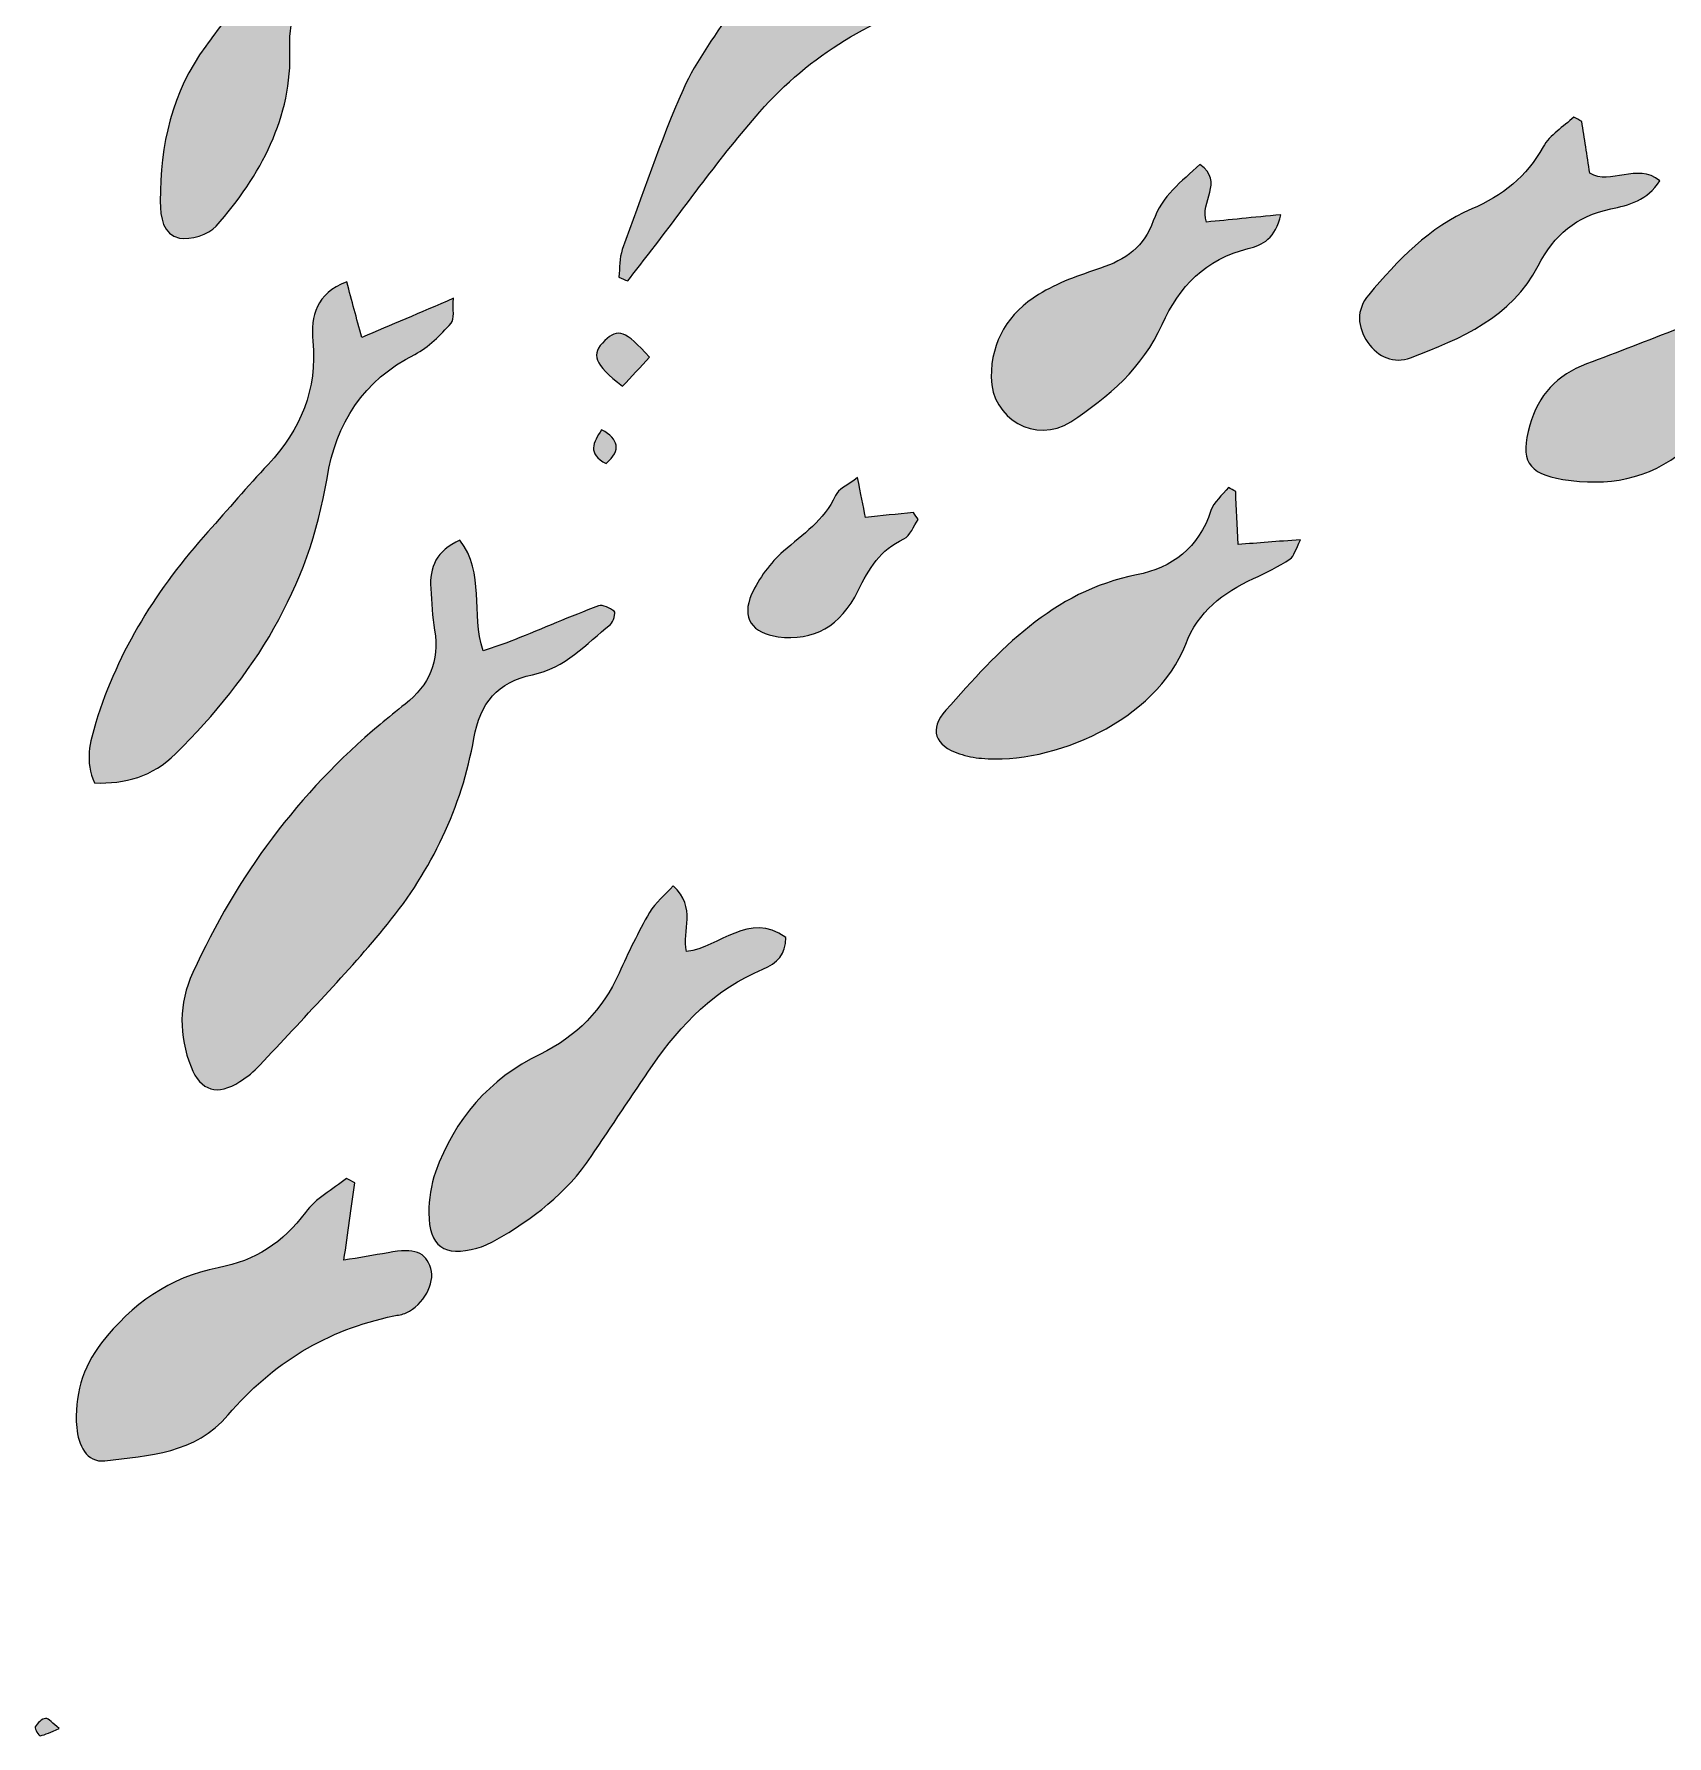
# Model space of a CAD drawing. Header units: centimetres. Extents: x -3.3 to 24.3, y 7.4 to 22.3.
# Drawn here: x 3.842 to 8.116, y 12.225 to 16.68 of the extents above; entities that cross this region are included whole.
import ezdxf

# ---------------------------------------------------------------- set-up
doc = ezdxf.new("R2010")
doc.units = ezdxf.units.CM
doc.header["$MEASUREMENT"] = 0
doc.layers.add('Layer 1', color=7, linetype='Continuous', lineweight=0)

# ---------------------------------------------------------------- blocks, each defined once
blk = doc.blocks.new('Block_0')
at = {"layer": 'Layer 1', "true_color": 0x000000, "transparency": 33554687}
h = blk.add_hatch(color=18, dxfattribs=at)
h.dxf.hatch_style = 2
edge = h.paths.add_edge_path()
edge.add_spline(control_points=[(1.1383, 17.6059), (1.2002, 17.6485), (1.2513, 17.6412), (1.2995, 17.6336), (1.3655, 17.6232), (1.4262, 17.6272), (1.4886, 17.6558), (1.5338, 17.6766), (1.5861, 17.6821), (1.6354, 17.6937), (1.7058, 17.7103), (1.77, 17.736), (1.8074, 17.8042), (1.8325, 17.85), (1.8701, 17.8561), (1.915, 17.8356), (1.9722, 17.8096), (2.0237, 17.823), (2.0752, 17.8542), (2.1817, 17.9187), (2.2625, 18.0035), (2.3171, 18.1175), (2.3933, 18.2764), (2.4548, 18.4442), (2.577, 18.5779), (2.5991, 18.6021), (2.6189, 18.635), (2.6242, 18.6665), (2.6377, 18.7462), (2.6912, 18.7937), (2.7461, 18.8427), (2.8469, 18.9329), (2.943, 19.029), (3.0488, 19.1129), (3.1138, 19.1646), (3.1899, 19.206), (3.2667, 19.2383), (3.3729, 19.283), (3.4845, 19.3148), (3.5938, 19.3521), (3.6553, 19.3731), (3.7166, 19.3934), (3.7835, 19.3774), (3.7963, 19.3744), (3.8137, 19.3754), (3.8245, 19.3819), (3.9326, 19.4465), (4.0261, 19.376), (4.1256, 19.3634), (4.1266, 19.3564), (4.1275, 19.3494), (4.1284, 19.3424), (4.1036, 19.3332), (4.0787, 19.3241), (4.0538, 19.3148), (3.8482, 19.2375), (3.6389, 19.1688), (3.4382, 19.0804), (3.254, 18.9994), (3.099, 18.878), (3.0344, 18.6725), (3.0234, 18.6377), (3.0084, 18.6038), (2.992, 18.5712), (2.9504, 18.4883), (2.9513, 18.4033), (2.9735, 18.3159), (2.995, 18.2315), (3.0118, 18.1458), (3.0363, 18.0624), (3.0462, 18.0287), (3.0668, 17.9956), (3.0902, 17.9688), (3.1363, 17.9158), (3.1877, 17.8672), (3.237, 17.8169), (3.2509, 17.8028), (3.2689, 17.7912), (3.2783, 17.7746), (3.3368, 17.6709), (3.3949, 17.5668), (3.4493, 17.4609), (3.4598, 17.4403), (3.4581, 17.4103), (3.4544, 17.3859), (3.4361, 17.2656), (3.4125, 17.1447), (3.3361, 17.0466), (3.2429, 16.9267), (3.1415, 16.8132), (3.0432, 16.6972), (3.0087, 16.6564), (2.9692, 16.6192), (2.9388, 16.5756), (2.8805, 16.492), (2.8564, 16.4004), (2.8732, 16.2958), (2.91, 16.0679), (2.9409, 15.839), (2.9734, 15.6104), (2.9927, 15.4745), (2.9352, 15.275), (2.8492, 15.1885), (2.8492, 15.2058), (2.8461, 15.2187), (2.8497, 15.2293), (2.9076, 15.3985), (2.8961, 15.5679), (2.8521, 15.7373), (2.8027, 15.9279), (2.7524, 16.1184), (2.7029, 16.309), (2.6986, 16.3253), (2.6937, 16.3427), (2.6954, 16.359), (2.7218, 16.6141), (2.7552, 16.863), (2.9936, 17.0278), (3.1357, 17.126), (3.1867, 17.3258), (3.135, 17.4907), (3.1157, 17.5524), (3.0778, 17.5971), (3.0304, 17.6401), (2.9295, 17.7317), (2.8133, 17.7632), (2.6808, 17.7513), (2.6573, 17.7492), (2.6272, 17.7503), (2.6101, 17.7631), (2.5615, 17.7993), (2.5156, 17.794), (2.4683, 17.7669), (2.4194, 17.7389), (2.3705, 17.7315), (2.3144, 17.7456), (2.2875, 17.7524), (2.2538, 17.7446), (2.2265, 17.7345), (2.0891, 17.6836), (1.9541, 17.6261), (1.8157, 17.5785), (1.7363, 17.5512), (1.6523, 17.537), (1.5698, 17.5194), (1.4203, 17.4876), (1.2883, 17.5444), (1.1383, 17.6059)], knot_values=[0, 0, 0, 0, 1, 1, 1, 2, 2, 2, 3, 3, 3, 4, 4, 4, 5, 5, 5, 6, 6, 6, 7, 7, 7, 8, 8, 8, 9, 9, 9, 10, 10, 10, 11, 11, 11, 12, 12, 12, 13, 13, 13, 14, 14, 14, 15, 15, 15, 16, 16, 16, 17, 17, 17, 18, 18, 18, 19, 19, 19, 20, 20, 20, 21, 21, 21, 22, 22, 22, 23, 23, 23, 24, 24, 24, 25, 25, 25, 26, 26, 26, 27, 27, 27, 28, 28, 28, 29, 29, 29, 30, 30, 30, 31, 31, 31, 32, 32, 32, 33, 33, 33, 34, 34, 34, 35, 35, 35, 36, 36, 36, 37, 37, 37, 38, 38, 38, 39, 39, 39, 40, 40, 40, 41, 41, 41, 42, 42, 42, 43, 43, 43, 44, 44, 44, 45, 45, 45, 46, 46, 46, 47, 47, 47, 48, 48, 48, 49, 49, 49, 49], degree=3, periodic=0)
h = blk.add_hatch(color=18, dxfattribs=at)
h.dxf.hatch_style = 2
edge = h.paths.add_edge_path()
edge.add_spline(control_points=[(5.3731, 16.0438), (5.3758, 16.0679), (5.374, 16.0936), (5.382, 16.1158), (5.4331, 16.256), (5.4809, 16.3978), (5.5409, 16.5342), (5.5757, 16.6132), (5.631, 16.6833), (5.6778, 16.7568), (5.7201, 16.8233), (5.7667, 16.8873), (5.8057, 16.9556), (5.8489, 17.0313), (5.9091, 17.0884), (5.9791, 17.1375), (6.0783, 17.2072), (6.1778, 17.2765), (6.2756, 17.348), (6.3744, 17.4203), (6.4845, 17.4671), (6.6177, 17.51), (6.5984, 17.4826), (6.5903, 17.4669), (6.5784, 17.4549), (6.5228, 17.3989), (6.4653, 17.3448), (6.41, 17.2884), (6.3695, 17.247), (6.3566, 17.1965), (6.3721, 17.1401), (6.3914, 17.0704), (6.4289, 17.0412), (6.5018, 17.0467), (6.6001, 17.0542), (6.698, 17.0701), (6.7964, 17.0747), (6.848, 17.0772), (6.9037, 17.0722), (6.9519, 17.0548), (7.1003, 17.0014), (7.2464, 16.9412), (7.3925, 16.8815), (7.4265, 16.8676), (7.457, 16.8452), (7.4857, 16.8177), (7.4145, 16.7891), (7.346, 16.799), (7.2783, 16.8064), (7.1579, 16.8196), (7.0381, 16.8406), (6.9175, 16.8494), (6.6852, 16.8663), (6.4555, 16.8469), (6.231, 16.7808), (6.0399, 16.7244), (5.8728, 16.6256), (5.7417, 16.4763), (5.6379, 16.3581), (5.547, 16.2285), (5.4504, 16.1039), (5.4324, 16.0806), (5.4144, 16.0571), (5.3964, 16.0337), (5.3886, 16.0371), (5.3809, 16.0405), (5.3731, 16.0438)], knot_values=[0, 0, 0, 0, 1, 1, 1, 2, 2, 2, 3, 3, 3, 4, 4, 4, 5, 5, 5, 6, 6, 6, 7, 7, 7, 8, 8, 8, 9, 9, 9, 10, 10, 10, 11, 11, 11, 12, 12, 12, 13, 13, 13, 14, 14, 14, 15, 15, 15, 16, 16, 16, 17, 17, 17, 18, 18, 18, 19, 19, 19, 20, 20, 20, 21, 21, 21, 22, 22, 22, 22], degree=3, periodic=0)
h = blk.add_hatch(color=18, dxfattribs=at)
h.dxf.hatch_style = 2
edge = h.paths.add_edge_path()
edge.add_spline(control_points=[(4.5037, 17.0305), (4.5205, 17.005), (4.5373, 16.9795), (4.557, 16.9496), (4.6051, 16.9674), (4.6529, 16.9852), (4.7006, 17.0029), (4.7058, 16.9977), (4.711, 16.9925), (4.7161, 16.9874), (4.7018, 16.9601), (4.691, 16.9299), (4.6722, 16.9062), (4.6514, 16.88), (4.6237, 16.8593), (4.5983, 16.837), (4.5389, 16.7851), (4.5083, 16.7318), (4.5118, 16.6413), (4.5186, 16.4632), (4.4355, 16.3092), (4.319, 16.1771), (4.2992, 16.1546), (4.2523, 16.1403), (4.2227, 16.1462), (4.1794, 16.1548), (4.173, 16.2001), (4.1728, 16.2424), (4.172, 16.3899), (4.2027, 16.5275), (4.2918, 16.6486), (4.3235, 16.6917), (4.3573, 16.7342), (4.3825, 16.781), (4.4061, 16.8248), (4.4196, 16.8741), (4.4375, 16.921), (4.452, 16.9588), (4.4665, 16.9967), (4.481, 17.0346), (4.4886, 17.0332), (4.4961, 17.0318), (4.5037, 17.0305)], knot_values=[0, 0, 0, 0, 1, 1, 1, 2, 2, 2, 3, 3, 3, 4, 4, 4, 5, 5, 5, 6, 6, 6, 7, 7, 7, 8, 8, 8, 9, 9, 9, 10, 10, 10, 11, 11, 11, 12, 12, 12, 13, 13, 13, 14, 14, 14, 14], degree=3, periodic=0)
h = blk.add_hatch(color=18, dxfattribs=at)
h.dxf.hatch_style = 2
edge = h.paths.add_edge_path()
edge.add_spline(control_points=[(7.8931, 16.4512), (7.9, 16.4073), (7.9069, 16.3634), (7.9143, 16.3157), (7.9685, 16.2825), (8.0375, 16.3447), (8.0971, 16.2959), (8.0664, 16.2448), (8.0148, 16.2321), (7.9689, 16.2224), (7.8786, 16.2033), (7.8215, 16.155), (7.7791, 16.073), (7.7097, 15.9388), (7.5769, 15.8828), (7.4446, 15.8325), (7.4023, 15.8164), (7.3594, 15.8347), (7.3332, 15.8728), (7.3054, 15.9131), (7.3019, 15.958), (7.3356, 15.9976), (7.4123, 16.088), (7.4931, 16.1745), (7.6052, 16.2223), (7.6855, 16.2565), (7.7487, 16.3065), (7.7921, 16.3847), (7.8094, 16.416), (7.845, 16.4371), (7.8723, 16.4629), (7.8793, 16.459), (7.8862, 16.4551), (7.8931, 16.4512)], knot_values=[0, 0, 0, 0, 1, 1, 1, 2, 2, 2, 3, 3, 3, 4, 4, 4, 5, 5, 5, 6, 6, 6, 7, 7, 7, 8, 8, 8, 9, 9, 9, 10, 10, 10, 11, 11, 11, 11], degree=3, periodic=0)
h = blk.add_hatch(color=18, dxfattribs=at)
h.dxf.hatch_style = 2
edge = h.paths.add_edge_path()
edge.add_spline(control_points=[(7.1056, 16.2072), (7.0919, 16.1456), (7.0577, 16.1274), (7.0201, 16.1184), (6.9091, 16.0919), (6.8391, 16.0188), (6.7946, 15.9196), (6.7439, 15.8065), (6.6551, 15.7298), (6.5555, 15.6652), (6.4637, 15.6057), (6.348, 15.6732), (6.3475, 15.7815), (6.3471, 15.8777), (6.3932, 15.95), (6.4712, 15.9983), (6.5205, 16.0288), (6.5775, 16.0486), (6.6331, 16.067), (6.6987, 16.0886), (6.749, 16.1244), (6.7717, 16.191), (6.794, 16.256), (6.8453, 16.2937), (6.8937, 16.3387), (6.9593, 16.2916), (6.8912, 16.2423), (6.9112, 16.188), (6.9696, 16.1937), (7.0328, 16.2), (7.1056, 16.2072)], knot_values=[0, 0, 0, 0, 1, 1, 1, 2, 2, 2, 3, 3, 3, 4, 4, 4, 5, 5, 5, 6, 6, 6, 7, 7, 7, 8, 8, 8, 9, 9, 9, 10, 10, 10, 10], degree=3, periodic=0)
h = blk.add_hatch(color=18, dxfattribs=at)
h.dxf.hatch_style = 2
edge = h.paths.add_edge_path()
edge.add_spline(control_points=[(8.7363, 16.2215), (8.7326, 16.1887), (8.729, 16.1558), (8.7247, 16.1173), (8.7871, 16.0996), (8.8544, 16.1852), (8.9274, 16.1057), (8.9011, 16.086), (8.8785, 16.0636), (8.8515, 16.0504), (8.8137, 16.032), (8.7702, 16.0248), (8.7333, 16.0051), (8.6469, 15.959), (8.5573, 15.9158), (8.4792, 15.8577), (8.3686, 15.7755), (8.2675, 15.6806), (8.1618, 15.5916), (8.0688, 15.5133), (7.9599, 15.4957), (7.8437, 15.5144), (7.751, 15.5293), (7.7307, 15.5644), (7.7568, 15.6562), (7.7792, 15.7347), (7.828, 15.7874), (7.9056, 15.8166), (8.0664, 15.877), (8.226, 15.9409), (8.3865, 16.0022), (8.4614, 16.0309), (8.5269, 16.0716), (8.5819, 16.1312), (8.6237, 16.1765), (8.6696, 16.2191), (8.738, 16.2195), (8.738, 16.2195), (8.7363, 16.2215), (8.7363, 16.2215)], knot_values=[0, 0, 0, 0, 1, 1, 1, 2, 2, 2, 3, 3, 3, 4, 4, 4, 5, 5, 5, 6, 6, 6, 7, 7, 7, 8, 8, 8, 9, 9, 9, 10, 10, 10, 11, 11, 11, 12, 12, 12, 13, 13, 13, 13], degree=3, periodic=0)
h = blk.add_hatch(color=18, dxfattribs=at)
h.dxf.hatch_style = 2
edge = h.paths.add_edge_path()
edge.add_spline(control_points=[(4.6608, 16.0311), (4.6744, 15.9808), (4.6859, 15.938), (4.7, 15.8854), (4.7767, 15.9182), (4.8501, 15.9497), (4.94, 15.9883), (4.9379, 15.958), (4.9436, 15.9336), (4.934, 15.9232), (4.9058, 15.8925), (4.8755, 15.8599), (4.8391, 15.8416), (4.7037, 15.7734), (4.6328, 15.6615), (4.6091, 15.5171), (4.562, 15.2299), (4.4179, 14.9983), (4.2133, 14.7969), (4.1506, 14.7351), (4.0822, 14.7174), (4.0005, 14.7198), (3.975, 14.7752), (3.9885, 14.8272), (4.0041, 14.8781), (4.0623, 15.0675), (4.1659, 15.2304), (4.2973, 15.3769), (4.35, 15.4357), (4.401, 15.496), (4.4549, 15.5536), (4.5402, 15.6448), (4.5839, 15.7497), (4.5724, 15.8763), (4.5665, 15.9419), (4.5794, 16.0004), (4.6608, 16.0311)], knot_values=[0, 0, 0, 0, 1, 1, 1, 2, 2, 2, 3, 3, 3, 4, 4, 4, 5, 5, 5, 6, 6, 6, 7, 7, 7, 8, 8, 8, 9, 9, 9, 10, 10, 10, 11, 11, 11, 12, 12, 12, 12], degree=3, periodic=0)
h = blk.add_hatch(color=18, dxfattribs=at)
h.dxf.hatch_style = 2
edge = h.paths.add_edge_path()
edge.add_spline(control_points=[(5.453, 15.834), (5.4296, 15.8088), (5.4058, 15.7832), (5.3824, 15.758), (5.3071, 15.817), (5.2986, 15.8413), (5.3363, 15.8777), (5.3708, 15.9109), (5.3899, 15.9043), (5.453, 15.834)], knot_values=[0, 0, 0, 0, 1, 1, 1, 2, 2, 2, 3, 3, 3, 3], degree=3, periodic=0)
h = blk.add_hatch(color=18, dxfattribs=at)
h.dxf.hatch_style = 2
edge = h.paths.add_edge_path()
edge.add_spline(control_points=[(5.3279, 15.6445), (5.3725, 15.6188), (5.3803, 15.5924), (5.3394, 15.5559), (5.2896, 15.5812), (5.3058, 15.6106), (5.3279, 15.6445)], knot_values=[0, 0, 0, 0, 1, 1, 1, 2, 2, 2, 2], degree=3, periodic=0)
h = blk.add_hatch(color=18, dxfattribs=at)
h.dxf.hatch_style = 2
edge = h.paths.add_edge_path()
edge.add_spline(control_points=[(5.9978, 15.5195), (6.0065, 15.475), (6.0122, 15.4463), (6.0184, 15.4148), (6.0596, 15.419), (6.1017, 15.4233), (6.1438, 15.4275), (6.148, 15.4215), (6.1523, 15.4155), (6.1565, 15.4094), (6.1442, 15.3919), (6.1357, 15.366), (6.1189, 15.3584), (6.0575, 15.3307), (6.0269, 15.2799), (5.9991, 15.2233), (5.9533, 15.1298), (5.8823, 15.0904), (5.7898, 15.1025), (5.7222, 15.1113), (5.6927, 15.1522), (5.7205, 15.2137), (5.7393, 15.2554), (5.7693, 15.2957), (5.8036, 15.3262), (5.8538, 15.3708), (5.9107, 15.4068), (5.9399, 15.4719), (5.9472, 15.4882), (5.9702, 15.4976), (5.9978, 15.5195)], knot_values=[0, 0, 0, 0, 1, 1, 1, 2, 2, 2, 3, 3, 3, 4, 4, 4, 5, 5, 5, 6, 6, 6, 7, 7, 7, 8, 8, 8, 9, 9, 9, 10, 10, 10, 10], degree=3, periodic=0)
h = blk.add_hatch(color=18, dxfattribs=at)
h.dxf.hatch_style = 2
edge = h.paths.add_edge_path()
edge.add_spline(control_points=[(6.9873, 15.4828), (6.9893, 15.4386), (6.9914, 15.3945), (6.9937, 15.344), (7.0467, 15.348), (7.0952, 15.3517), (7.1571, 15.3564), (7.1439, 15.3309), (7.1405, 15.3131), (7.13, 15.3062), (7.0995, 15.2865), (7.067, 15.2695), (7.0338, 15.2546), (6.9539, 15.2186), (6.8888, 15.1674), (6.8565, 15.0834), (6.7794, 14.8822), (6.5063, 14.7666), (6.3224, 14.7842), (6.3029, 14.786), (6.2832, 14.7898), (6.2647, 14.796), (6.1997, 14.8179), (6.1838, 14.8596), (6.2285, 14.91), (6.3672, 15.0663), (6.5073, 15.2209), (6.728, 15.2643), (6.8216, 15.2827), (6.8912, 15.3357), (6.9222, 15.4325), (6.9295, 15.4553), (6.9526, 15.4731), (6.9684, 15.4932), (6.9747, 15.4898), (6.981, 15.4863), (6.9873, 15.4828)], knot_values=[0, 0, 0, 0, 1, 1, 1, 2, 2, 2, 3, 3, 3, 4, 4, 4, 5, 5, 5, 6, 6, 6, 7, 7, 7, 8, 8, 8, 9, 9, 9, 10, 10, 10, 11, 11, 11, 12, 12, 12, 12], degree=3, periodic=0)
h = blk.add_hatch(color=18, dxfattribs=at)
h.dxf.hatch_style = 2
edge = h.paths.add_edge_path()
edge.add_spline(control_points=[(4.9571, 15.3551), (5.0244, 15.2687), (4.9847, 15.1649), (5.0179, 15.0655), (5.0451, 15.0751), (5.073, 15.0838), (5.1, 15.0946), (5.1733, 15.124), (5.2457, 15.1554), (5.3196, 15.183), (5.3307, 15.1872), (5.35, 15.1779), (5.361, 15.1692), (5.3649, 15.1661), (5.3592, 15.141), (5.3511, 15.1345), (5.2875, 15.0841), (5.2321, 15.0203), (5.1473, 15.0031), (5.0555, 14.9845), (5.0099, 14.9286), (4.9936, 14.8365), (4.9615, 14.6553), (4.8826, 14.4921), (4.7676, 14.3505), (4.663, 14.2217), (4.5457, 14.1032), (4.4333, 13.9808), (4.4182, 13.9644), (4.3999, 13.9501), (4.3811, 13.938), (4.3227, 13.9005), (4.2786, 13.9125), (4.2532, 13.9769), (4.2211, 14.0587), (4.2206, 14.1415), (4.2579, 14.2232), (4.3732, 14.476), (4.5344, 14.6941), (4.7479, 14.8727), (4.7695, 14.8908), (4.7914, 14.9086), (4.8136, 14.926), (4.877, 14.9756), (4.9037, 15.0389), (4.8907, 15.1194), (4.8848, 15.1554), (4.8829, 15.1922), (4.8806, 15.2287), (4.8772, 15.284), (4.8947, 15.3283), (4.9571, 15.3551)], knot_values=[0, 0, 0, 0, 1, 1, 1, 2, 2, 2, 3, 3, 3, 4, 4, 4, 5, 5, 5, 6, 6, 6, 7, 7, 7, 8, 8, 8, 9, 9, 9, 10, 10, 10, 11, 11, 11, 12, 12, 12, 13, 13, 13, 14, 14, 14, 15, 15, 15, 16, 16, 16, 17, 17, 17, 17], degree=3, periodic=0)
h = blk.add_hatch(color=18, dxfattribs=at)
h.dxf.hatch_style = 2
edge = h.paths.add_edge_path()
edge.add_spline(control_points=[(5.5154, 14.4504), (5.5778, 14.3935), (5.5375, 14.3331), (5.5502, 14.2784), (5.6375, 14.289), (5.7128, 14.385), (5.81, 14.3151), (5.8103, 14.2716), (5.7872, 14.2476), (5.7498, 14.2321), (5.6255, 14.1805), (5.5359, 14.0883), (5.4611, 13.9801), (5.4066, 13.9013), (5.3539, 13.8213), (5.3005, 13.7418), (5.236, 13.6459), (5.1472, 13.5778), (5.048, 13.5218), (5.0335, 13.5136), (5.0177, 13.5064), (5.0016, 13.502), (4.9158, 13.4786), (4.8762, 13.5062), (4.8757, 13.5941), (4.8756, 13.6298), (4.881, 13.6676), (4.8931, 13.7011), (4.9428, 13.8397), (5.0342, 13.9452), (5.1664, 14.0092), (5.263, 14.0561), (5.3296, 14.1261), (5.3734, 14.222), (5.398, 14.2757), (5.4234, 14.3294), (5.4531, 14.3803), (5.4684, 14.4065), (5.4939, 14.4267), (5.5154, 14.4504)], knot_values=[0, 0, 0, 0, 1, 1, 1, 2, 2, 2, 3, 3, 3, 4, 4, 4, 5, 5, 5, 6, 6, 6, 7, 7, 7, 8, 8, 8, 9, 9, 9, 10, 10, 10, 11, 11, 11, 12, 12, 12, 13, 13, 13, 13], degree=3, periodic=0)
h = blk.add_hatch(color=18, dxfattribs=at)
h.dxf.hatch_style = 2
edge = h.paths.add_edge_path()
edge.add_spline(control_points=[(4.6818, 13.6732), (4.6727, 13.6079), (4.6635, 13.5426), (4.6534, 13.4703), (4.6928, 13.477), (4.7309, 13.4832), (4.7688, 13.4901), (4.839, 13.5029), (4.8671, 13.4926), (4.8808, 13.4484), (4.8926, 13.4101), (4.8618, 13.3537), (4.8164, 13.3327), (4.8065, 13.3281), (4.7948, 13.3269), (4.7838, 13.3246), (4.6092, 13.2885), (4.4647, 13.2001), (4.3503, 13.0654), (4.2639, 12.9636), (4.1432, 12.9601), (4.0279, 12.9456), (3.9788, 12.9395), (3.9579, 12.9877), (3.954, 13.0327), (3.947, 13.1143), (3.969, 13.1893), (4.0192, 13.254), (4.0976, 13.355), (4.1976, 13.4265), (4.3244, 13.4507), (4.4214, 13.4693), (4.494, 13.5161), (4.5525, 13.5955), (4.5793, 13.6318), (4.6236, 13.6553), (4.6599, 13.6847), (4.6672, 13.6808), (4.6745, 13.677), (4.6818, 13.6732)], knot_values=[0, 0, 0, 0, 1, 1, 1, 2, 2, 2, 3, 3, 3, 4, 4, 4, 5, 5, 5, 6, 6, 6, 7, 7, 7, 8, 8, 8, 9, 9, 9, 10, 10, 10, 11, 11, 11, 12, 12, 12, 13, 13, 13, 13], degree=3, periodic=0)
h = blk.add_hatch(color=18, dxfattribs=at)
h.dxf.hatch_style = 2
edge = h.paths.add_edge_path()
edge.add_spline(control_points=[(3.9079, 12.2445), (3.8856, 12.2354), (3.8723, 12.2281), (3.8583, 12.2257), (3.855, 12.2251), (3.8429, 12.2445), (3.8453, 12.2487), (3.851, 12.2586), (3.8627, 12.2706), (3.8725, 12.2711), (3.8813, 12.2716), (3.8909, 12.258), (3.9079, 12.2445)], knot_values=[0, 0, 0, 0, 1, 1, 1, 2, 2, 2, 3, 3, 3, 4, 4, 4, 4], degree=3, periodic=0)
at = {"layer": 'Layer 1'}
for points, knots in [([(1.1383, 17.6059), (1.2002, 17.6485), (1.2513, 17.6412), (1.2995, 17.6336), (1.3655, 17.6232), (1.4262, 17.6272), (1.4886, 17.6558), (1.5338, 17.6766), (1.5861, 17.6821), (1.6354, 17.6937), (1.7058, 17.7103), (1.77, 17.736), (1.8074, 17.8042), (1.8325, 17.85), (1.8701, 17.8561), (1.915, 17.8356), (1.9722, 17.8096), (2.0237, 17.823), (2.0752, 17.8542), (2.1817, 17.9187), (2.2625, 18.0035), (2.3171, 18.1175), (2.3933, 18.2764), (2.4548, 18.4442), (2.577, 18.5779), (2.5991, 18.6021), (2.6189, 18.635), (2.6242, 18.6665), (2.6377, 18.7462), (2.6912, 18.7937), (2.7461, 18.8427), (2.8469, 18.9329), (2.943, 19.029), (3.0488, 19.1129), (3.1138, 19.1646), (3.1899, 19.206), (3.2667, 19.2383), (3.3729, 19.283), (3.4845, 19.3148), (3.5938, 19.3521), (3.6553, 19.3731), (3.7166, 19.3934), (3.7835, 19.3774), (3.7963, 19.3744), (3.8137, 19.3754), (3.8245, 19.3819), (3.9326, 19.4465), (4.0261, 19.376), (4.1256, 19.3634), (4.1266, 19.3564), (4.1275, 19.3494), (4.1284, 19.3424), (4.1036, 19.3332), (4.0787, 19.3241), (4.0538, 19.3148), (3.8482, 19.2375), (3.6389, 19.1688), (3.4382, 19.0804), (3.254, 18.9994), (3.099, 18.878), (3.0344, 18.6725), (3.0234, 18.6377), (3.0084, 18.6038), (2.992, 18.5712), (2.9504, 18.4883), (2.9513, 18.4033), (2.9735, 18.3159), (2.995, 18.2315), (3.0118, 18.1458), (3.0363, 18.0624), (3.0462, 18.0287), (3.0668, 17.9956), (3.0902, 17.9688), (3.1363, 17.9158), (3.1877, 17.8672), (3.237, 17.8169), (3.2509, 17.8028), (3.2689, 17.7912), (3.2783, 17.7746), (3.3368, 17.6709), (3.3949, 17.5668), (3.4493, 17.4609), (3.4598, 17.4403), (3.4581, 17.4103), (3.4544, 17.3859), (3.4361, 17.2656), (3.4125, 17.1447), (3.3361, 17.0466), (3.2429, 16.9267), (3.1415, 16.8132), (3.0432, 16.6972), (3.0087, 16.6564), (2.9692, 16.6192), (2.9388, 16.5756), (2.8805, 16.492), (2.8564, 16.4004), (2.8732, 16.2958), (2.91, 16.0679), (2.9409, 15.839), (2.9734, 15.6104), (2.9927, 15.4745), (2.9352, 15.275), (2.8492, 15.1885), (2.8492, 15.2058), (2.8461, 15.2187), (2.8497, 15.2293), (2.9076, 15.3985), (2.8961, 15.5679), (2.8521, 15.7373), (2.8027, 15.9279), (2.7524, 16.1184), (2.7029, 16.309), (2.6986, 16.3253), (2.6937, 16.3427), (2.6954, 16.359), (2.7218, 16.6141), (2.7552, 16.863), (2.9936, 17.0278), (3.1357, 17.126), (3.1867, 17.3258), (3.135, 17.4907), (3.1157, 17.5524), (3.0778, 17.5971), (3.0304, 17.6401), (2.9295, 17.7317), (2.8133, 17.7632), (2.6808, 17.7513), (2.6573, 17.7492), (2.6272, 17.7503), (2.6101, 17.7631), (2.5615, 17.7993), (2.5156, 17.794), (2.4683, 17.7669), (2.4194, 17.7389), (2.3705, 17.7315), (2.3144, 17.7456), (2.2875, 17.7524), (2.2538, 17.7446), (2.2265, 17.7345), (2.0891, 17.6836), (1.9541, 17.6261), (1.8157, 17.5785), (1.7363, 17.5512), (1.6523, 17.537), (1.5698, 17.5194), (1.4203, 17.4876), (1.2883, 17.5444), (1.1383, 17.6059)], [0, 0, 0, 0, 1, 1, 1, 2, 2, 2, 3, 3, 3, 4, 4, 4, 5, 5, 5, 6, 6, 6, 7, 7, 7, 8, 8, 8, 9, 9, 9, 10, 10, 10, 11, 11, 11, 12, 12, 12, 13, 13, 13, 14, 14, 14, 15, 15, 15, 16, 16, 16, 17, 17, 17, 18, 18, 18, 19, 19, 19, 20, 20, 20, 21, 21, 21, 22, 22, 22, 23, 23, 23, 24, 24, 24, 25, 25, 25, 26, 26, 26, 27, 27, 27, 28, 28, 28, 29, 29, 29, 30, 30, 30, 31, 31, 31, 32, 32, 32, 33, 33, 33, 34, 34, 34, 35, 35, 35, 36, 36, 36, 37, 37, 37, 38, 38, 38, 39, 39, 39, 40, 40, 40, 41, 41, 41, 42, 42, 42, 43, 43, 43, 44, 44, 44, 45, 45, 45, 46, 46, 46, 47, 47, 47, 48, 48, 48, 49, 49, 49, 49]), ([(5.3731, 16.0438), (5.3758, 16.0679), (5.374, 16.0936), (5.382, 16.1158), (5.4331, 16.256), (5.4809, 16.3978), (5.5409, 16.5342), (5.5757, 16.6132), (5.631, 16.6833), (5.6778, 16.7568), (5.7201, 16.8233), (5.7667, 16.8873), (5.8057, 16.9556), (5.8489, 17.0313), (5.9091, 17.0884), (5.9791, 17.1375), (6.0783, 17.2072), (6.1778, 17.2765), (6.2756, 17.348), (6.3744, 17.4203), (6.4845, 17.4671), (6.6177, 17.51), (6.5984, 17.4826), (6.5903, 17.4669), (6.5784, 17.4549), (6.5228, 17.3989), (6.4653, 17.3448), (6.41, 17.2884), (6.3695, 17.247), (6.3566, 17.1965), (6.3721, 17.1401), (6.3914, 17.0704), (6.4289, 17.0412), (6.5018, 17.0467), (6.6001, 17.0542), (6.698, 17.0701), (6.7964, 17.0747), (6.848, 17.0772), (6.9037, 17.0722), (6.9519, 17.0548), (7.1003, 17.0014), (7.2464, 16.9412), (7.3925, 16.8815), (7.4265, 16.8676), (7.457, 16.8452), (7.4857, 16.8177), (7.4145, 16.7891), (7.346, 16.799), (7.2783, 16.8064), (7.1579, 16.8196), (7.0381, 16.8406), (6.9175, 16.8494), (6.6852, 16.8663), (6.4555, 16.8469), (6.231, 16.7808), (6.0399, 16.7244), (5.8728, 16.6256), (5.7417, 16.4763), (5.6379, 16.3581), (5.547, 16.2285), (5.4504, 16.1039), (5.4324, 16.0806), (5.4144, 16.0571), (5.3964, 16.0337), (5.3886, 16.0371), (5.3809, 16.0405), (5.3731, 16.0438)], [0, 0, 0, 0, 1, 1, 1, 2, 2, 2, 3, 3, 3, 4, 4, 4, 5, 5, 5, 6, 6, 6, 7, 7, 7, 8, 8, 8, 9, 9, 9, 10, 10, 10, 11, 11, 11, 12, 12, 12, 13, 13, 13, 14, 14, 14, 15, 15, 15, 16, 16, 16, 17, 17, 17, 18, 18, 18, 19, 19, 19, 20, 20, 20, 21, 21, 21, 22, 22, 22, 22]), ([(4.5037, 17.0305), (4.5205, 17.005), (4.5373, 16.9795), (4.557, 16.9496), (4.6051, 16.9674), (4.6529, 16.9852), (4.7006, 17.0029), (4.7058, 16.9977), (4.711, 16.9925), (4.7161, 16.9874), (4.7018, 16.9601), (4.691, 16.9299), (4.6722, 16.9062), (4.6514, 16.88), (4.6237, 16.8593), (4.5983, 16.837), (4.5389, 16.7851), (4.5083, 16.7318), (4.5118, 16.6413), (4.5186, 16.4632), (4.4355, 16.3092), (4.319, 16.1771), (4.2992, 16.1546), (4.2523, 16.1403), (4.2227, 16.1462), (4.1794, 16.1548), (4.173, 16.2001), (4.1728, 16.2424), (4.172, 16.3899), (4.2027, 16.5275), (4.2918, 16.6486), (4.3235, 16.6917), (4.3573, 16.7342), (4.3825, 16.781), (4.4061, 16.8248), (4.4196, 16.8741), (4.4375, 16.921), (4.452, 16.9588), (4.4665, 16.9967), (4.481, 17.0346), (4.4886, 17.0332), (4.4961, 17.0318), (4.5037, 17.0305)], [0, 0, 0, 0, 1, 1, 1, 2, 2, 2, 3, 3, 3, 4, 4, 4, 5, 5, 5, 6, 6, 6, 7, 7, 7, 8, 8, 8, 9, 9, 9, 10, 10, 10, 11, 11, 11, 12, 12, 12, 13, 13, 13, 14, 14, 14, 14]), ([(7.8931, 16.4512), (7.9, 16.4073), (7.9069, 16.3634), (7.9143, 16.3157), (7.9685, 16.2825), (8.0375, 16.3447), (8.0971, 16.2959), (8.0664, 16.2448), (8.0148, 16.2321), (7.9689, 16.2224), (7.8786, 16.2033), (7.8215, 16.155), (7.7791, 16.073), (7.7097, 15.9388), (7.5769, 15.8828), (7.4446, 15.8325), (7.4023, 15.8164), (7.3594, 15.8347), (7.3332, 15.8728), (7.3054, 15.9131), (7.3019, 15.958), (7.3356, 15.9976), (7.4123, 16.088), (7.4931, 16.1745), (7.6052, 16.2223), (7.6855, 16.2565), (7.7487, 16.3065), (7.7921, 16.3847), (7.8094, 16.416), (7.845, 16.4371), (7.8723, 16.4629), (7.8793, 16.459), (7.8862, 16.4551), (7.8931, 16.4512)], [0, 0, 0, 0, 1, 1, 1, 2, 2, 2, 3, 3, 3, 4, 4, 4, 5, 5, 5, 6, 6, 6, 7, 7, 7, 8, 8, 8, 9, 9, 9, 10, 10, 10, 11, 11, 11, 11]), ([(7.1056, 16.2072), (7.0919, 16.1456), (7.0577, 16.1274), (7.0201, 16.1184), (6.9091, 16.0919), (6.8391, 16.0188), (6.7946, 15.9196), (6.7439, 15.8065), (6.6551, 15.7298), (6.5555, 15.6652), (6.4637, 15.6057), (6.348, 15.6732), (6.3475, 15.7815), (6.3471, 15.8777), (6.3932, 15.95), (6.4712, 15.9983), (6.5205, 16.0288), (6.5775, 16.0486), (6.6331, 16.067), (6.6987, 16.0886), (6.749, 16.1244), (6.7717, 16.191), (6.794, 16.256), (6.8453, 16.2937), (6.8937, 16.3387), (6.9593, 16.2916), (6.8912, 16.2423), (6.9112, 16.188), (6.9696, 16.1937), (7.0328, 16.2), (7.1056, 16.2072)], [0, 0, 0, 0, 1, 1, 1, 2, 2, 2, 3, 3, 3, 4, 4, 4, 5, 5, 5, 6, 6, 6, 7, 7, 7, 8, 8, 8, 9, 9, 9, 10, 10, 10, 10]), ([(8.7363, 16.2215), (8.7326, 16.1887), (8.729, 16.1558), (8.7247, 16.1173), (8.7871, 16.0996), (8.8544, 16.1852), (8.9274, 16.1057), (8.9011, 16.086), (8.8785, 16.0636), (8.8515, 16.0504), (8.8137, 16.032), (8.7702, 16.0248), (8.7333, 16.0051), (8.6469, 15.959), (8.5573, 15.9158), (8.4792, 15.8577), (8.3686, 15.7755), (8.2675, 15.6806), (8.1618, 15.5916), (8.0688, 15.5133), (7.9599, 15.4957), (7.8437, 15.5144), (7.751, 15.5293), (7.7307, 15.5644), (7.7568, 15.6562), (7.7792, 15.7347), (7.828, 15.7874), (7.9056, 15.8166), (8.0664, 15.877), (8.226, 15.9409), (8.3865, 16.0022), (8.4614, 16.0309), (8.5269, 16.0716), (8.5819, 16.1312), (8.6237, 16.1765), (8.6696, 16.2191), (8.738, 16.2195), (8.738, 16.2195), (8.7363, 16.2215), (8.7363, 16.2215)], [0, 0, 0, 0, 1, 1, 1, 2, 2, 2, 3, 3, 3, 4, 4, 4, 5, 5, 5, 6, 6, 6, 7, 7, 7, 8, 8, 8, 9, 9, 9, 10, 10, 10, 11, 11, 11, 12, 12, 12, 13, 13, 13, 13]), ([(4.6608, 16.0311), (4.6744, 15.9808), (4.6859, 15.938), (4.7, 15.8854), (4.7767, 15.9182), (4.8501, 15.9497), (4.94, 15.9883), (4.9379, 15.958), (4.9436, 15.9336), (4.934, 15.9232), (4.9058, 15.8925), (4.8755, 15.8599), (4.8391, 15.8416), (4.7037, 15.7734), (4.6328, 15.6615), (4.6091, 15.5171), (4.562, 15.2299), (4.4179, 14.9983), (4.2133, 14.7969), (4.1506, 14.7351), (4.0822, 14.7174), (4.0005, 14.7198), (3.975, 14.7752), (3.9885, 14.8272), (4.0041, 14.8781), (4.0623, 15.0675), (4.1659, 15.2304), (4.2973, 15.3769), (4.35, 15.4357), (4.401, 15.496), (4.4549, 15.5536), (4.5402, 15.6448), (4.5839, 15.7497), (4.5724, 15.8763), (4.5665, 15.9419), (4.5794, 16.0004), (4.6608, 16.0311)], [0, 0, 0, 0, 1, 1, 1, 2, 2, 2, 3, 3, 3, 4, 4, 4, 5, 5, 5, 6, 6, 6, 7, 7, 7, 8, 8, 8, 9, 9, 9, 10, 10, 10, 11, 11, 11, 12, 12, 12, 12]), ([(5.453, 15.834), (5.4296, 15.8088), (5.4058, 15.7832), (5.3824, 15.758), (5.3071, 15.817), (5.2986, 15.8413), (5.3363, 15.8777), (5.3708, 15.9109), (5.3899, 15.9043), (5.453, 15.834)], [0, 0, 0, 0, 1, 1, 1, 2, 2, 2, 3, 3, 3, 3]), ([(5.3279, 15.6445), (5.3725, 15.6188), (5.3803, 15.5924), (5.3394, 15.5559), (5.2896, 15.5812), (5.3058, 15.6106), (5.3279, 15.6445)], [0, 0, 0, 0, 1, 1, 1, 2, 2, 2, 2]), ([(5.9978, 15.5195), (6.0065, 15.475), (6.0122, 15.4463), (6.0184, 15.4148), (6.0596, 15.419), (6.1017, 15.4233), (6.1438, 15.4275), (6.148, 15.4215), (6.1523, 15.4155), (6.1565, 15.4094), (6.1442, 15.3919), (6.1357, 15.366), (6.1189, 15.3584), (6.0575, 15.3307), (6.0269, 15.2799), (5.9991, 15.2233), (5.9533, 15.1298), (5.8823, 15.0904), (5.7898, 15.1025), (5.7222, 15.1113), (5.6927, 15.1522), (5.7205, 15.2137), (5.7393, 15.2554), (5.7693, 15.2957), (5.8036, 15.3262), (5.8538, 15.3708), (5.9107, 15.4068), (5.9399, 15.4719), (5.9472, 15.4882), (5.9702, 15.4976), (5.9978, 15.5195)], [0, 0, 0, 0, 1, 1, 1, 2, 2, 2, 3, 3, 3, 4, 4, 4, 5, 5, 5, 6, 6, 6, 7, 7, 7, 8, 8, 8, 9, 9, 9, 10, 10, 10, 10]), ([(6.9873, 15.4828), (6.9893, 15.4386), (6.9914, 15.3945), (6.9937, 15.344), (7.0467, 15.348), (7.0952, 15.3517), (7.1571, 15.3564), (7.1439, 15.3309), (7.1405, 15.3131), (7.13, 15.3062), (7.0995, 15.2865), (7.067, 15.2695), (7.0338, 15.2546), (6.9539, 15.2186), (6.8888, 15.1674), (6.8565, 15.0834), (6.7794, 14.8822), (6.5063, 14.7666), (6.3224, 14.7842), (6.3029, 14.786), (6.2832, 14.7898), (6.2647, 14.796), (6.1997, 14.8179), (6.1838, 14.8596), (6.2285, 14.91), (6.3672, 15.0663), (6.5073, 15.2209), (6.728, 15.2643), (6.8216, 15.2827), (6.8912, 15.3357), (6.9222, 15.4325), (6.9295, 15.4553), (6.9526, 15.4731), (6.9684, 15.4932), (6.9747, 15.4898), (6.981, 15.4863), (6.9873, 15.4828)], [0, 0, 0, 0, 1, 1, 1, 2, 2, 2, 3, 3, 3, 4, 4, 4, 5, 5, 5, 6, 6, 6, 7, 7, 7, 8, 8, 8, 9, 9, 9, 10, 10, 10, 11, 11, 11, 12, 12, 12, 12]), ([(4.9571, 15.3551), (5.0244, 15.2687), (4.9847, 15.1649), (5.0179, 15.0655), (5.0451, 15.0751), (5.073, 15.0838), (5.1, 15.0946), (5.1733, 15.124), (5.2457, 15.1554), (5.3196, 15.183), (5.3307, 15.1872), (5.35, 15.1779), (5.361, 15.1692), (5.3649, 15.1661), (5.3592, 15.141), (5.3511, 15.1345), (5.2875, 15.0841), (5.2321, 15.0203), (5.1473, 15.0031), (5.0555, 14.9845), (5.0099, 14.9286), (4.9936, 14.8365), (4.9615, 14.6553), (4.8826, 14.4921), (4.7676, 14.3505), (4.663, 14.2217), (4.5457, 14.1032), (4.4333, 13.9808), (4.4182, 13.9644), (4.3999, 13.9501), (4.3811, 13.938), (4.3227, 13.9005), (4.2786, 13.9125), (4.2532, 13.9769), (4.2211, 14.0587), (4.2206, 14.1415), (4.2579, 14.2232), (4.3732, 14.476), (4.5344, 14.6941), (4.7479, 14.8727), (4.7695, 14.8908), (4.7914, 14.9086), (4.8136, 14.926), (4.877, 14.9756), (4.9037, 15.0389), (4.8907, 15.1194), (4.8848, 15.1554), (4.8829, 15.1922), (4.8806, 15.2287), (4.8772, 15.284), (4.8947, 15.3283), (4.9571, 15.3551)], [0, 0, 0, 0, 1, 1, 1, 2, 2, 2, 3, 3, 3, 4, 4, 4, 5, 5, 5, 6, 6, 6, 7, 7, 7, 8, 8, 8, 9, 9, 9, 10, 10, 10, 11, 11, 11, 12, 12, 12, 13, 13, 13, 14, 14, 14, 15, 15, 15, 16, 16, 16, 17, 17, 17, 17]), ([(5.5154, 14.4504), (5.5778, 14.3935), (5.5375, 14.3331), (5.5502, 14.2784), (5.6375, 14.289), (5.7128, 14.385), (5.81, 14.3151), (5.8103, 14.2716), (5.7872, 14.2476), (5.7498, 14.2321), (5.6255, 14.1805), (5.5359, 14.0883), (5.4611, 13.9801), (5.4066, 13.9013), (5.3539, 13.8213), (5.3005, 13.7418), (5.236, 13.6459), (5.1472, 13.5778), (5.048, 13.5218), (5.0335, 13.5136), (5.0177, 13.5064), (5.0016, 13.502), (4.9158, 13.4786), (4.8762, 13.5062), (4.8757, 13.5941), (4.8756, 13.6298), (4.881, 13.6676), (4.8931, 13.7011), (4.9428, 13.8397), (5.0342, 13.9452), (5.1664, 14.0092), (5.263, 14.0561), (5.3296, 14.1261), (5.3734, 14.222), (5.398, 14.2757), (5.4234, 14.3294), (5.4531, 14.3803), (5.4684, 14.4065), (5.4939, 14.4267), (5.5154, 14.4504)], [0, 0, 0, 0, 1, 1, 1, 2, 2, 2, 3, 3, 3, 4, 4, 4, 5, 5, 5, 6, 6, 6, 7, 7, 7, 8, 8, 8, 9, 9, 9, 10, 10, 10, 11, 11, 11, 12, 12, 12, 13, 13, 13, 13]), ([(4.6818, 13.6732), (4.6727, 13.6079), (4.6635, 13.5426), (4.6534, 13.4703), (4.6928, 13.477), (4.7309, 13.4832), (4.7688, 13.4901), (4.839, 13.5029), (4.8671, 13.4926), (4.8808, 13.4484), (4.8926, 13.4101), (4.8618, 13.3537), (4.8164, 13.3327), (4.8065, 13.3281), (4.7948, 13.3269), (4.7838, 13.3246), (4.6092, 13.2885), (4.4647, 13.2001), (4.3503, 13.0654), (4.2639, 12.9636), (4.1432, 12.9601), (4.0279, 12.9456), (3.9788, 12.9395), (3.9579, 12.9877), (3.954, 13.0327), (3.947, 13.1143), (3.969, 13.1893), (4.0192, 13.254), (4.0976, 13.355), (4.1976, 13.4265), (4.3244, 13.4507), (4.4214, 13.4693), (4.494, 13.5161), (4.5525, 13.5955), (4.5793, 13.6318), (4.6236, 13.6553), (4.6599, 13.6847), (4.6672, 13.6808), (4.6745, 13.677), (4.6818, 13.6732)], [0, 0, 0, 0, 1, 1, 1, 2, 2, 2, 3, 3, 3, 4, 4, 4, 5, 5, 5, 6, 6, 6, 7, 7, 7, 8, 8, 8, 9, 9, 9, 10, 10, 10, 11, 11, 11, 12, 12, 12, 13, 13, 13, 13]), ([(3.9079, 12.2445), (3.8856, 12.2354), (3.8723, 12.2281), (3.8583, 12.2257), (3.855, 12.2251), (3.8429, 12.2445), (3.8453, 12.2487), (3.851, 12.2586), (3.8627, 12.2706), (3.8725, 12.2711), (3.8813, 12.2716), (3.8909, 12.258), (3.9079, 12.2445)], [0, 0, 0, 0, 1, 1, 1, 2, 2, 2, 3, 3, 3, 4, 4, 4, 4])]:
    blk.add_open_spline(points, degree=3, knots=knots, dxfattribs=at)

msp = doc.modelspace()

# ---------------------------------------------------------------- block references
at = {"layer": 'Layer 1'}
msp.add_blockref('Block_0', (0, 0), dxfattribs=at)

doc.saveas('drawing.dxf')
